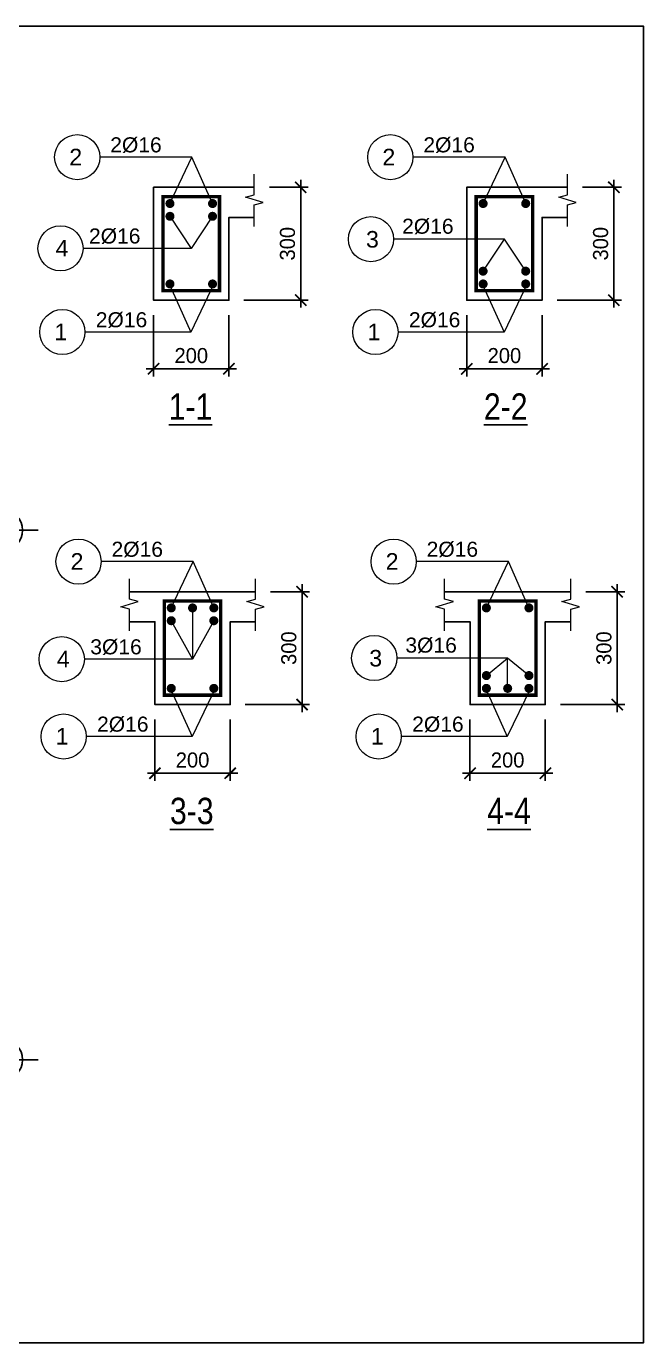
# Model space of a CAD drawing. Header units: millimetres. Extents: x -559287 to -299624, y 2351330 to 2655682.
# Drawn here: x -519771 to -511574, y 2388261 to 2405759 of the extents above; entities that cross this region are included whole.
import ezdxf
from ezdxf.enums import TextEntityAlignment as Align

# ---------------------------------------------------------------- set-up
doc = ezdxf.new("R2010")
doc.units = ezdxf.units.MM
doc.header["$LTSCALE"] = 10
doc.layers.get('0').update_dxf_attribs({"lineweight": 20})
doc.layers.get('Defpoints').update_dxf_attribs({"lineweight": 20})
for name, color, linetype, lineweight in [('Dim', 251, 'Continuous', 15), ('Net manh', 8, 'Continuous', 13), ('Net thay', 4, 'Continuous', 25), ('Text', 54, 'Continuous', 25), ('Thep dai', 2, 'Continuous', 50), ('Thep doc', 140, 'Continuous', 60)]:
    doc.layers.add(name, color=color, linetype=linetype, lineweight=lineweight)
doc.layers.add('ththep', color=3, linetype='Continuous')
doc.styles.add('HELVE', font='VHAVAN.TTF', dxfattribs={"height": 800})
doc.styles.add('IN-NHO', font='VHELVEN.TTF', dxfattribs={"height": 200})
doc.styles.add('NGHIA5', font='arial_0.ttf', dxfattribs={"height": 180})
doc.styles.get("Standard").update_dxf_attribs({"font": 'nghia5.shx', "height": 200})
doc.styles.add('STYLE1-S1', font='VHARIALN.TTF')
doc.dimstyles.new('dim20', dxfattribs={"dimscale": 100, "dimtxt": 200, "dimasz": 1.5, "dimexe": 1, "dimexo": 2, "dimgap": 0.75, "dimtad": 1, "dimdec": 0, "dimlfac": 0.2, "dimzin": 0, "dimdsep": 46, "dimtxsty": 'Standard', "dimblk1": 'ARCHTICK', "dimblk2": 'ARCHTICK', "dimsah": 1, "dimcen": 0.09, "dimdle": 1, "dimclrd": 256, "dimclre": 256, "dimclrt": 54, "dimadec": 0, "dimazin": 0, "dimtfac": 1, "dimtdec": 0, "dimtofl": 0, "dimtmove": 2, "dimatfit": 3, "dimfxl": 0, "dimtolj": 1, "dimtzin": 0, "dimarcsym": 0})

# ---------------------------------------------------------------- blocks, each defined once
blk = doc.blocks.new('truc ngang-helve')
for points in [[(0, -4.8), (0, 0)], [(-2.33, -7.13), (-7.13, -7.13)], [(2.33, -7.13), (7.13, -7.13)], [(0, -9.45), (0, -14.26)]]:
    blk.add_lwpolyline(points)
blk.add_circle((0, -7.13), 4)
at = {"style": 'HELVE'}
blk.add_attdef('A', text='', height=4.5, dxfattribs=at).set_placement((0.03, -7.01), align=Align.MIDDLE_CENTER)
blk = doc.blocks.new('_ARCHTICK')
at = {"color": 0, "linetype": 'ByBlock', "const_width": 0.15}
blk.add_lwpolyline([(-0.5, -0.5), (0.5, 0.5)], dxfattribs=at)
blk = doc.blocks.new('*D485')
at = {"layer": 'Defpoints', "color": 0, "transparency": 16777216}
for p in [(-518081, 2402119), (-517081, 2402119), (-517081, 2401206)]:
    blk.add_point(p, dxfattribs=at)
at = {"layer": 'Dim', "lineweight": -2, "transparency": 16777216}
for p, q in [((-518081, 2401919), (-518081, 2401106)), ((-517081, 2401919), (-517081, 2401106)), ((-518181, 2401206), (-516981, 2401206))]:
    blk.add_line(p, q, dxfattribs=at)
at = {"layer": 'Dim', "lineweight": -2, "transparency": 16777216, "xscale": 150, "yscale": 150, "zscale": 150, "rotation": 180}
blk.add_blockref('_ARCHTICK', (-518081, 2401206), dxfattribs=at)
at = {"layer": 'Dim', "lineweight": -2, "transparency": 16777216, "xscale": 150, "yscale": 150, "zscale": 150}
blk.add_blockref('_ARCHTICK', (-517081, 2401206), dxfattribs=at)
at = {"layer": 'Dim', "color": 54, "transparency": 16777216, "insert": (-517581, 2401381), "char_height": 200, "attachment_point": 5}
blk.add_mtext('\\A1;200', dxfattribs=at)
blk = doc.blocks.new('*D486')
at = {"layer": 'Defpoints', "color": 0, "transparency": 16777216}
for p in [(-516744, 2403619), (-516128, 2403619), (-517081, 2402119)]:
    blk.add_point(p, dxfattribs=at)
at = {"layer": 'Dim', "lineweight": -2, "transparency": 16777216}
for p, q in [((-516128, 2402019), (-516128, 2403719)), ((-516544, 2403619), (-516028, 2403619)), ((-516881, 2402119), (-516028, 2402119))]:
    blk.add_line(p, q, dxfattribs=at)
at = {"layer": 'Dim', "lineweight": -2, "transparency": 16777216, "xscale": 150, "yscale": 150, "zscale": 150}
for p, rotation in [((-516128, 2403619), 90), ((-516128, 2402119), 270)]:
    blk.add_blockref('_ARCHTICK', p, dxfattribs=dict(at, rotation=rotation))
at = {"layer": 'Dim', "color": 54, "transparency": 16777216, "insert": (-516303, 2402869), "char_height": 200, "attachment_point": 5, "rotation": 90}
blk.add_mtext('\\A1;300', dxfattribs=at)
blk = doc.blocks.new('*D487')
at = {"layer": 'Defpoints', "color": 0, "transparency": 16777216}
for p in [(-513923, 2402119), (-512923, 2402119), (-512923, 2401206)]:
    blk.add_point(p, dxfattribs=at)
at = {"layer": 'Dim', "lineweight": -2, "transparency": 16777216}
for p, q in [((-513923, 2401919), (-513923, 2401106)), ((-512923, 2401919), (-512923, 2401106)), ((-514023, 2401206), (-512823, 2401206))]:
    blk.add_line(p, q, dxfattribs=at)
at = {"layer": 'Dim', "lineweight": -2, "transparency": 16777216, "xscale": 150, "yscale": 150, "zscale": 150, "rotation": 180}
blk.add_blockref('_ARCHTICK', (-513923, 2401206), dxfattribs=at)
at = {"layer": 'Dim', "lineweight": -2, "transparency": 16777216, "xscale": 150, "yscale": 150, "zscale": 150}
blk.add_blockref('_ARCHTICK', (-512923, 2401206), dxfattribs=at)
at = {"layer": 'Dim', "color": 54, "transparency": 16777216, "insert": (-513423, 2401381), "char_height": 200, "attachment_point": 5}
blk.add_mtext('\\A1;200', dxfattribs=at)
blk = doc.blocks.new('*D488')
at = {"layer": 'Defpoints', "color": 0, "transparency": 16777216}
for p in [(-512586, 2403619), (-511970, 2403619), (-512923, 2402119)]:
    blk.add_point(p, dxfattribs=at)
at = {"layer": 'Dim', "lineweight": -2, "transparency": 16777216}
for p, q in [((-511970, 2402019), (-511970, 2403719)), ((-512386, 2403619), (-511870, 2403619)), ((-512723, 2402119), (-511870, 2402119))]:
    blk.add_line(p, q, dxfattribs=at)
at = {"layer": 'Dim', "lineweight": -2, "transparency": 16777216, "xscale": 150, "yscale": 150, "zscale": 150}
for p, rotation in [((-511970, 2403619), 90), ((-511970, 2402119), 270)]:
    blk.add_blockref('_ARCHTICK', p, dxfattribs=dict(at, rotation=rotation))
at = {"layer": 'Dim', "color": 54, "transparency": 16777216, "insert": (-512145, 2402869), "char_height": 200, "attachment_point": 5, "rotation": 90}
blk.add_mtext('\\A1;300', dxfattribs=at)
blk = doc.blocks.new('*D489')
at = {"layer": 'Defpoints', "color": 0, "transparency": 16777216}
for p in [(-518064, 2396743), (-517064, 2396743), (-517064, 2395830)]:
    blk.add_point(p, dxfattribs=at)
at = {"layer": 'Dim', "lineweight": -2, "transparency": 16777216}
for p, q in [((-518064, 2396543), (-518064, 2395730)), ((-517064, 2396543), (-517064, 2395730)), ((-518164, 2395830), (-516964, 2395830))]:
    blk.add_line(p, q, dxfattribs=at)
at = {"layer": 'Dim', "lineweight": -2, "transparency": 16777216, "xscale": 150, "yscale": 150, "zscale": 150, "rotation": 180}
blk.add_blockref('_ARCHTICK', (-518064, 2395830), dxfattribs=at)
at = {"layer": 'Dim', "lineweight": -2, "transparency": 16777216, "xscale": 150, "yscale": 150, "zscale": 150}
blk.add_blockref('_ARCHTICK', (-517064, 2395830), dxfattribs=at)
at = {"layer": 'Dim', "color": 54, "transparency": 16777216, "insert": (-517564, 2396005), "char_height": 200, "attachment_point": 5}
blk.add_mtext('\\A1;200', dxfattribs=at)
blk = doc.blocks.new('*D490')
at = {"layer": 'Defpoints', "color": 0, "transparency": 16777216}
for p in [(-516727, 2398243), (-516110, 2398243), (-517064, 2396743)]:
    blk.add_point(p, dxfattribs=at)
at = {"layer": 'Dim', "lineweight": -2, "transparency": 16777216}
for p, q in [((-516110, 2396643), (-516110, 2398343)), ((-516527, 2398243), (-516010, 2398243)), ((-516864, 2396743), (-516010, 2396743))]:
    blk.add_line(p, q, dxfattribs=at)
at = {"layer": 'Dim', "lineweight": -2, "transparency": 16777216, "xscale": 150, "yscale": 150, "zscale": 150}
for p, rotation in [((-516110, 2398243), 90), ((-516110, 2396743), 270)]:
    blk.add_blockref('_ARCHTICK', p, dxfattribs=dict(at, rotation=rotation))
at = {"layer": 'Dim', "color": 54, "transparency": 16777216, "insert": (-516285, 2397493), "char_height": 200, "attachment_point": 5, "rotation": 90}
blk.add_mtext('\\A1;300', dxfattribs=at)
blk = doc.blocks.new('*D491')
at = {"layer": 'Defpoints', "color": 0, "transparency": 16777216}
for p in [(-513880, 2396743), (-512880, 2396743), (-512880, 2395830)]:
    blk.add_point(p, dxfattribs=at)
at = {"layer": 'Dim', "lineweight": -2, "transparency": 16777216}
for p, q in [((-513880, 2396543), (-513880, 2395730)), ((-512880, 2396543), (-512880, 2395730)), ((-513980, 2395830), (-512780, 2395830))]:
    blk.add_line(p, q, dxfattribs=at)
at = {"layer": 'Dim', "lineweight": -2, "transparency": 16777216, "xscale": 150, "yscale": 150, "zscale": 150, "rotation": 180}
blk.add_blockref('_ARCHTICK', (-513880, 2395830), dxfattribs=at)
at = {"layer": 'Dim', "lineweight": -2, "transparency": 16777216, "xscale": 150, "yscale": 150, "zscale": 150}
blk.add_blockref('_ARCHTICK', (-512880, 2395830), dxfattribs=at)
at = {"layer": 'Dim', "color": 54, "transparency": 16777216, "insert": (-513380, 2396005), "char_height": 200, "attachment_point": 5}
blk.add_mtext('\\A1;200', dxfattribs=at)
blk = doc.blocks.new('*D492')
at = {"layer": 'Defpoints', "color": 0, "transparency": 16777216}
for p in [(-512543, 2398243), (-511926, 2398243), (-512880, 2396743)]:
    blk.add_point(p, dxfattribs=at)
at = {"layer": 'Dim', "lineweight": -2, "transparency": 16777216}
for p, q in [((-511926, 2396643), (-511926, 2398343)), ((-512343, 2398243), (-511826, 2398243)), ((-512680, 2396743), (-511826, 2396743))]:
    blk.add_line(p, q, dxfattribs=at)
at = {"layer": 'Dim', "lineweight": -2, "transparency": 16777216, "xscale": 150, "yscale": 150, "zscale": 150}
for p, rotation in [((-511926, 2398243), 90), ((-511926, 2396743), 270)]:
    blk.add_blockref('_ARCHTICK', p, dxfattribs=dict(at, rotation=rotation))
at = {"layer": 'Dim', "color": 54, "transparency": 16777216, "insert": (-512101, 2397493), "char_height": 200, "attachment_point": 5, "rotation": 90}
blk.add_mtext('\\A1;300', dxfattribs=at)

msp = doc.modelspace()

# ---------------------------------------------------------------- linework, layer by layer
at = {"layer": 'Net manh'}
for points in [[(-517298.5, 2403403.2), (-517571.6, 2404019.2), (-518795.5, 2404019.2)], [(-517863.9, 2403403.2), (-517571.6, 2404019.2), (-518795.5, 2404019.2)], [(-513140.5, 2403403.2), (-513413.7, 2404019.2), (-514637.5, 2404019.2)], [(-513705.9, 2403403.2), (-513413.7, 2404019.2), (-514637.5, 2404019.2)], [(-517863.9, 2403233.2), (-517581.2, 2402807.6), (-519017.7, 2402807.6)], [(-517298.5, 2403233.2), (-517581.2, 2402807.6), (-519017.7, 2402807.6)], [(-513705.9, 2402504), (-513423.2, 2402929.7), (-514895.4, 2402929.7)], [(-513140.5, 2402504), (-513423.2, 2402929.7), (-514895.4, 2402929.7)], [(-517881.3, 2402343.6), (-517586.3, 2401694.2), (-518993.3, 2401694.2)], [(-517275.4, 2402343), (-517586.3, 2401694.2), (-518993.3, 2401694.2)], [(-513723.3, 2402343.6), (-513428.3, 2401694.2), (-514835.3, 2401694.2)], [(-513117.4, 2402343), (-513428.3, 2401694.2), (-514835.3, 2401694.2)], [(-517281.4, 2398027.7), (-517554.6, 2398643.6), (-518778.4, 2398643.6)], [(-517846.8, 2398027.7), (-517554.6, 2398643.6), (-518778.4, 2398643.6)], [(-513097.1, 2398027.7), (-513370.3, 2398643.6), (-514594.1, 2398643.6)], [(-513662.5, 2398027.7), (-513370.3, 2398643.6), (-514594.1, 2398643.6)], [(-517564.1, 2398027.7), (-517564.1, 2397346.4), (-519000.6, 2397346.4)], [(-517846.8, 2397857.7), (-517564.1, 2397346.4), (-519000.6, 2397346.4)], [(-517281.4, 2397857.7), (-517564.1, 2397346.4), (-519000.6, 2397346.4)], [(-513662.5, 2397128.5), (-513379.8, 2397361.5), (-514852, 2397361.5)], [(-513097.1, 2397128.5), (-513379.8, 2397361.5), (-514852, 2397361.5)], [(-513379.8, 2396958.5), (-513379.8, 2397361.5), (-514852, 2397361.5)], [(-517864.2, 2396968.1), (-517569.2, 2396318.6), (-518976.2, 2396318.6)], [(-517258.3, 2396967.4), (-517569.2, 2396318.6), (-518976.2, 2396318.6)], [(-513680, 2396968.1), (-513384.9, 2396318.6), (-514792, 2396318.6)], [(-513074.1, 2396967.4), (-513384.9, 2396318.6), (-514792, 2396318.6)]]:
    msp.add_lwpolyline(points, dxfattribs=at)
at = {"layer": 'Net manh', "ltscale": 3}
for points in [[(-516744.4, 2403097.7), (-516744.4, 2403385.8), (-516628.5, 2403416.8), (-516860.3, 2403486.7), (-516744.4, 2403517.8), (-516744.4, 2403791.7)], [(-512586.4, 2403097.7), (-512586.4, 2403385.8), (-512470.5, 2403416.8), (-512702.4, 2403486.7), (-512586.4, 2403517.8), (-512586.4, 2403791.7)], [(-518400.9, 2397722.2), (-518400.9, 2398010.2), (-518516.8, 2398041.3), (-518284.9, 2398111.2), (-518400.9, 2398142.2), (-518400.9, 2398416.1)], [(-516727.3, 2397722.2), (-516727.3, 2398010.2), (-516611.4, 2398041.3), (-516843.2, 2398111.2), (-516727.3, 2398142.2), (-516727.3, 2398416.1)], [(-514216.6, 2397722.2), (-514216.6, 2398010.2), (-514332.5, 2398041.3), (-514100.7, 2398111.2), (-514216.6, 2398142.2), (-514216.6, 2398416.1)], [(-512543.1, 2397722.2), (-512543.1, 2398010.2), (-512427.1, 2398041.3), (-512659, 2398111.2), (-512543.1, 2398142.2), (-512543.1, 2398416.1)]]:
    msp.add_lwpolyline(points, dxfattribs=at)
at = {"layer": 'Net manh'}
for centre in [(-519095.5, 2404019.2), (-514937.5, 2404019.2), (-515195.4, 2402929.7), (-519317.7, 2402807.6), (-519293.3, 2401694.2), (-515135.3, 2401694.2), (-519078.4, 2398643.6), (-514894.1, 2398643.6), (-519300.6, 2397346.4), (-515152, 2397361.5), (-519276.2, 2396318.6), (-515092, 2396318.6)]:
    msp.add_circle(centre, 300, dxfattribs=at)
at = {"layer": 'Net thay', "ltscale": 10}
for points in [[(-516744.4, 2403618.6), (-518081.2, 2403618.6), (-518081.2, 2402118.6), (-517081.2, 2402118.6), (-517081.2, 2403218.6), (-516744.4, 2403218.6)], [(-512586.4, 2403618.6), (-513923.2, 2403618.6), (-513923.2, 2402118.6), (-512923.2, 2402118.6), (-512923.2, 2403218.6), (-512586.4, 2403218.6)], [(-516727.3, 2398243.1), (-518400.9, 2398243.1)], [(-512543.1, 2398243.1), (-514216.6, 2398243.1)], [(-518400.9, 2397843.1), (-518064.1, 2397843.1), (-518064.1, 2396743.1), (-517064.1, 2396743.1), (-517064.1, 2397843.1), (-516727.3, 2397843.1)], [(-514216.6, 2397843.1), (-513879.8, 2397843.1), (-513879.8, 2396743.1), (-512879.8, 2396743.1), (-512879.8, 2397843.1), (-512543.1, 2397843.1)]]:
    msp.add_lwpolyline(points, dxfattribs=at)
at = {"layer": 'Thep dai', "const_width": 45}
for points in [[(-517956.2, 2402243.6), (-517206.2, 2402243.6), (-517206.2, 2403493.6), (-517956.2, 2403493.6), (-517956.2, 2402243.6)], [(-513798.2, 2402243.6), (-513048.2, 2402243.6), (-513048.2, 2403493.6), (-513798.2, 2403493.6), (-513798.2, 2402243.6)], [(-517939.1, 2396868.1), (-517189.1, 2396868.1), (-517189.1, 2398118.1), (-517939.1, 2398118.1), (-517939.1, 2396868.1)], [(-513754.8, 2396868.1), (-513004.8, 2396868.1), (-513004.8, 2398118.1), (-513754.8, 2398118.1), (-513754.8, 2396868.1)]]:
    msp.add_lwpolyline(points, dxfattribs=at)
at = {"layer": 'Thep doc', "const_width": 60}
for points in [[(-517893.9, 2403403.2, 1), (-517833.9, 2403403.2, 1)], [(-517268.5, 2403403.2, -1), (-517328.5, 2403403.2, -1)], [(-513735.9, 2403403.2, 1), (-513675.9, 2403403.2, 1)], [(-513110.5, 2403403.2, -1), (-513170.5, 2403403.2, -1)], [(-517893.9, 2403233.2, 1), (-517833.9, 2403233.2, 1)], [(-517268.5, 2403233.2, -1), (-517328.5, 2403233.2, -1)], [(-513735.9, 2402504, -1), (-513675.9, 2402504, -1)], [(-513110.5, 2402504, 1), (-513170.5, 2402504, 1)], [(-517893.9, 2402334, -1), (-517833.9, 2402334, -1)], [(-517268.5, 2402334, 1), (-517328.5, 2402334, 1)], [(-513735.9, 2402334, -1), (-513675.9, 2402334, -1)], [(-513110.5, 2402334, 1), (-513170.5, 2402334, 1)], [(-517876.8, 2398027.7, 1), (-517816.8, 2398027.7, 1)], [(-517534.1, 2398027.7, -1), (-517594.1, 2398027.7, -1)], [(-517251.4, 2398027.7, -1), (-517311.4, 2398027.7, -1)], [(-513692.5, 2398027.7, 1), (-513632.5, 2398027.7, 1)], [(-513067.1, 2398027.7, -1), (-513127.1, 2398027.7, -1)], [(-517876.8, 2397857.7, 1), (-517816.8, 2397857.7, 1)], [(-517251.4, 2397857.7, -1), (-517311.4, 2397857.7, -1)], [(-513692.5, 2397128.5, -1), (-513632.5, 2397128.5, -1)], [(-513067.1, 2397128.5, 1), (-513127.1, 2397128.5, 1)], [(-517876.8, 2396958.5, -1), (-517816.8, 2396958.5, -1)], [(-517251.4, 2396958.5, 1), (-517311.4, 2396958.5, 1)], [(-513692.5, 2396958.5, -1), (-513632.5, 2396958.5, -1)], [(-513349.8, 2396958.5, 1), (-513409.8, 2396958.5, 1)], [(-513067.1, 2396958.5, 1), (-513127.1, 2396958.5, 1)]]:
    msp.add_lwpolyline(points, format="xyb", close=True, dxfattribs=at)
at = {"layer": 'ththep'}
msp.add_lwpolyline([(-535994.9, 2405758.7), (-511574.1, 2405758.7), (-511574.1, 2388260.9), (-535994.9, 2388260.9)], close=True, dxfattribs=at)

# ---------------------------------------------------------------- block references
at = {"layer": 'Net thay'}
ref = msp.add_blockref('truc ngang-helve', (-520087.8, 2399536.4), dxfattribs=dict(at, xscale=66.66666666662786, yscale=66.66666666651145, zscale=66.66666666666667))
ref.add_attrib('A', 'b', dxfattribs={"layer": 'Text', "height": 300, "style": 'HELVE'}).set_placement((-520095.1, 2399069.3), align=Align.MIDDLE_CENTER)
ref = msp.add_blockref('truc ngang-helve', (-520087.8, 2392497.9), dxfattribs=dict(at, xscale=66.66666666662786, yscale=66.66666666651145, zscale=66.66666666666667))
ref.add_attrib('A', 'b', dxfattribs={"layer": 'Text', "height": 300, "style": 'HELVE'}).set_placement((-520095.1, 2392030.8), align=Align.MIDDLE_CENTER)

# ---------------------------------------------------------------- texts
at = {"layer": 'Text', "ltscale": 3, "style": 'NGHIA5'}
for s, p in [('2%%C16', (-518315.5, 2404083.5)), ('2%%C16', (-514157.5, 2404083.5)), ('2%%C16', (-514439.6, 2403001.6)), ('2%%C16', (-518597.6, 2402871.8)), ('2%%C16', (-518507.5, 2401758.4)), ('2%%C16', (-514349.5, 2401758.4)), ('2%%C16', (-518298.4, 2398707.9)), ('2%%C16', (-514114.1, 2398707.9)), ('3%%C16', (-518580.5, 2397410.7)), ('3%%C16', (-514396.2, 2397433.4)), ('2%%C16', (-518490.4, 2396382.9)), ('2%%C16', (-514306.1, 2396382.9))]:
    msp.add_text(s, height=200, dxfattribs=at).set_placement(p, align=Align.CENTER)
at = {"layer": 'Text'}
for s, height, style, p in [('2', 220, 'IN-NHO', (-519115.4, 2404021.2)), ('2', 220, 'IN-NHO', (-514957.4, 2404021.2)), ('3', 220, 'IN-NHO', (-515175.5, 2402927.7)), ('4', 220, 'IN-NHO', (-519297.8, 2402809.6)), ('1', 220, 'IN-NHO', (-519313.2, 2401696.2)), ('1', 220, 'IN-NHO', (-515155.2, 2401696.2)), ('%%U2-2', 350, 'STYLE1-S1', (-513405.5, 2400704.6)), ('%%U1-1', 350, 'STYLE1-S1', (-517591.4, 2400704.6)), ('2', 220, 'IN-NHO', (-519098.3, 2398645.7)), ('2', 220, 'IN-NHO', (-514914, 2398645.7)), ('4', 220, 'IN-NHO', (-519280.7, 2397348.5)), ('3', 220, 'IN-NHO', (-515132.1, 2397359.4)), ('1', 220, 'IN-NHO', (-519296.1, 2396320.7)), ('1', 220, 'IN-NHO', (-515111.9, 2396320.7)), ('%%U3-3', 350, 'STYLE1-S1', (-517574.3, 2395329.1)), ('%%U4-4', 350, 'STYLE1-S1', (-513362.1, 2395329.1))]:
    msp.add_text(s, height=height, dxfattribs=dict(at, style=style)).set_placement(p, align=Align.MIDDLE_CENTER)

# ---------------------------------------------------------------- dimensions: what is measured, and where the dimension line sits
at = {"layer": 'Dim'}
for base, p1, p2, picture, middle in [((-516127.5, 2403618.6), (-517081.2, 2402118.6), (-516744.4, 2403618.6), '*D486', (-516302.5, 2402868.6)), ((-511969.5, 2403618.6), (-512923.2, 2402118.6), (-512586.4, 2403618.6), '*D488', (-512144.5, 2402868.6)), ((-516110.4, 2398243.1), (-517064.1, 2396743.1), (-516727.3, 2398243.1), '*D490', (-516285.4, 2397493.1)), ((-511926.1, 2398243.1), (-512879.8, 2396743.1), (-512543.1, 2398243.1), '*D492', (-512101.1, 2397493.1))]:
    dim = msp.add_linear_dim(base=base, p1=p1, p2=p2, angle=90, dimstyle='dim20', dxfattribs=at)
    dim.commit()
    dim.dimension.update_dxf_attribs({"geometry": picture, "text_midpoint": middle})
for base, p1, p2, picture, middle in [((-517081.2, 2401205.7), (-518081.2, 2402118.6), (-517081.2, 2402118.6), '*D485', (-517581.2, 2401380.7)), ((-512923.2, 2401205.7), (-513923.2, 2402118.6), (-512923.2, 2402118.6), '*D487', (-513423.2, 2401380.7)), ((-517064.1, 2395830.2), (-518064.1, 2396743.1), (-517064.1, 2396743.1), '*D489', (-517564.1, 2396005.2)), ((-512879.8, 2395830.2), (-513879.8, 2396743.1), (-512879.8, 2396743.1), '*D491', (-513379.8, 2396005.2))]:
    dim = msp.add_linear_dim(base=base, p1=p1, p2=p2, dimstyle='dim20', dxfattribs=at)
    dim.commit()
    dim.dimension.update_dxf_attribs({"geometry": picture, "text_midpoint": middle})

doc.saveas('drawing.dxf')
